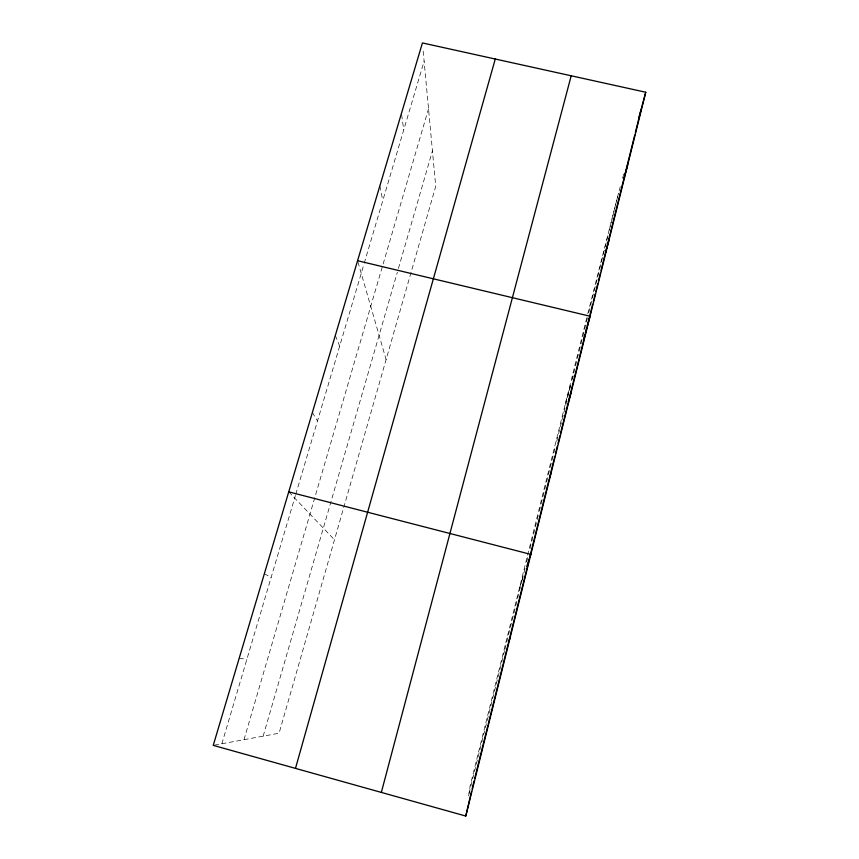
<?xml version="1.0" encoding="UTF-8"?>
<svg xmlns="http://www.w3.org/2000/svg" width="859" height="859" viewBox="0 0 859 859"><rect width="100%" height="100%" fill="white"/><g stroke="black" fill="none" stroke-linecap="round" stroke-linejoin="round"><path stroke-width="0.64" stroke-dasharray="4.29 3.22" d="M468.67 795.874L470.045 786.21L587.459 315.049M587.781 313.76L618.448 193.447L608.569 233.09M469.025 793.394L504.609 650.531M504.931 649.232L521.864 581.21M522.186 579.932L525.096 568.239M526.717 561.743L528.339 555.247M529.949 548.751L539.012 512.383M539.334 511.094L555.419 446.53M556.696 441.386L571.095 383.586M587.481 317.766L571.729 381.009L573.221 375.898M588.759 312.633L608.258 234.367M619.135 190.902L620.509 185.812M622.56 178.189L623.935 173.099M565.372 403.709L571.407 382.298M263.176 736.152L397.32 272.314M398.426 268.47L432.442 150.862M243.988 739.696L428.534 108.76M221.847 743.776L295.421 495.493M295.797 494.204L363.883 264.443M364.259 263.165L424.11 61.172M519.416 588.114L523.024 577.463M214.482 745.14L279.078 733.221L435.728 186.328L423.025 49.457M239.21 658.177L246.866 659.358M264.368 573.715L271.122 577.484M288.742 491.853L334.473 539.817M312.386 412.47L317.497 420.964M335.321 335.461L339.681 346.113M357.945 261.974L386.099 359.599M379.839 185.952L382.803 200.598M401.615 114.666L403.751 129.892"/><path stroke-width="1.29" d="M465.782 816.05L645.753 92.235L422.424 42.95L213.247 745.365L465.782 816.05L471.516 791.332M472.16 788.734L474.104 780.938M474.748 778.34L488.009 725.039L488.17 726.005M488.331 723.74L508.678 641.92M529.681 557.47L549.105 479.376M549.427 478.087L554.85 456.258M555.494 453.681L557.405 445.982M558.049 443.405L559.961 435.706M560.605 433.14L567.949 403.59M587.202 326.195L592.656 304.258M593.301 301.681L595.223 293.939M595.867 291.351L597.789 283.61M598.433 281.033L600.355 273.291M600.999 270.703L634.747 135.035M635.381 132.469L641.125 109.372M381.342 792.417L571.192 75.785M638.72 118.306L645.753 92.235M623.57 179.96L627.736 164.67M605.498 252.643L609.181 239.307M295.485 768.386L495.267 59.024M583.658 338.918L584.732 335.107M585.451 332.573L586.88 327.494L568.271 402.313L570.913 393.207M587.234 326.237L590.058 316.23L357.58 260.707M549.449 478.238L551.188 472.557M526.803 566.317L529.359 558.769L509 640.621L509.849 638.838M529.724 557.674L530.841 554.399L288.742 491.853"/></g></svg>
